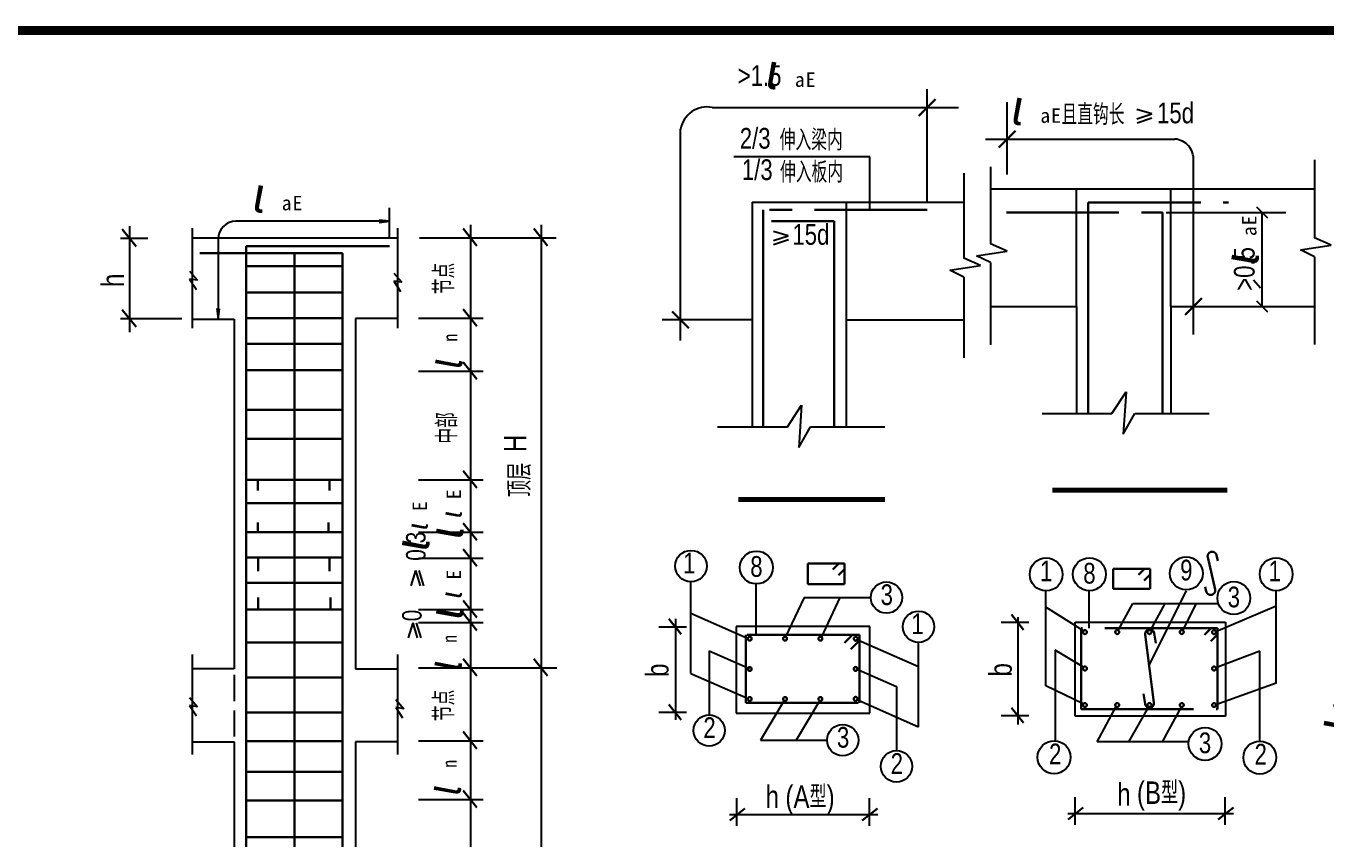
# Model space of a CAD drawing. Extents: x 299218 to 746073, y -331171 to -40619.
# Drawn here: x 425799 to 440238, y -99896 to -90872 of the extents above; entities that cross this region are included whole.
import ezdxf
from ezdxf.enums import TextEntityAlignment as Align

# ---------------------------------------------------------------- set-up
doc = ezdxf.new("R2010")
doc.units = 0
doc.header["$LTSCALE"] = 1000
doc.header["$MEASUREMENT"] = 0
doc.linetypes.add('CENTER', pattern=[2, 1.25, -0.25, 0.25, -0.25])
doc.layers.add('1', color=1, linetype='CENTER', lineweight=30)
for name, color, linetype in [('2', 7, 'Continuous'), ('3', 3, 'Continuous'), ('DIM_SYMB', 3, 'Continuous'), ('LP2', 2, 'Continuous'), ('PDIM', 3, 'Continuous'), ('PUB_DIM', 3, 'Continuous'), ('PUB_TITLE', 4, 'Continuous'), ('ZB2', 3, 'Continuous')]:
    doc.layers.add(name, color=color, linetype=linetype)
doc.styles.add('-宋体', font='', dxfattribs={"width": 0.8})
doc.styles.add('GS_Rein', font='GS_TXT.shx', dxfattribs={"width": 0.7, "bigfont": 'GS_HZTXT.shx'})
doc.styles.add('WMF-宋体0', font='')
doc.styles.get('-宋体').set_extended_font_data('SimSun')
doc.styles.get('WMF-宋体0').set_extended_font_data('SimSun')

# ---------------------------------------------------------------- blocks, each defined once
blk = doc.blocks.new('AA')
for p, q in [((-91, -39), (13, 52)), ((13, 52), (0, -39)), ((0, -39), (117, 39))]:
    blk.add_line(p, q)
blk = doc.blocks.new('A$C30D65830')
at = {"color": 7, "style": 'WMF-宋体0'}
for height, p in [(500, (-461, -101)), (300, (-154, -92))]:
    blk.add_text('ι', height=height, rotation=350, dxfattribs=at).set_placement(p)
blk.add_text('E', height=200, dxfattribs=at).set_placement((134, -97))
blk = doc.blocks.new('21')
at = {"color": 7, "style": 'WMF-宋体0'}
blk.add_text('ι', height=400, rotation=350, dxfattribs=at).set_placement((187212, -120479))
for s, p in [('a', (187568, -120476)), ('E', (187688, -120476))]:
    blk.add_text(s, height=160, dxfattribs=at).set_placement(p)

msp = doc.modelspace()

# ---------------------------------------------------------------- linework, layer by layer
for p, q in [((440110.2, -92358.3, -2616.3), (440110.2, -93224.8, -2616.3)), ((436214.8, -92506.5, -2616.3), (436214.8, -93450.4, -2616.3)), ((436511.6, -92433.8, -2616.3), (436511.6, -93290.7, -2616.3)), ((440295.4, -93304.1, -2616.3), (440110.2, -93224.8, -2616.3)), ((436357.9, -93422, -2616.3), (436696.8, -93369.9, -2616.3)), ((436511.6, -93498.7, -2616.3), (436357.9, -93422, -2616.3)), ((436696.8, -93369.9, -2616.3), (436511.6, -93290.7, -2616.3)), ((439956.5, -93356.1, -2616.3), (440295.4, -93304.1, -2616.3)), ((440110.2, -93432.9, -2616.3), (439956.5, -93356.1, -2616.3)), ((436061.1, -93581.8, -2616.3), (436400, -93529.7, -2616.3)), ((436400, -93529.7, -2616.3), (436214.8, -93450.4, -2616.3)), ((436511.6, -93498.7, -2616.3), (436511.6, -94409.1, -2616.3)), ((440110.2, -93432.9, -2616.3), (440110.2, -94406.2, -2616.3)), ((436214.8, -93658.5, -2616.3), (436061.1, -93581.8, -2616.3)), ((436214.8, -93658.5, -2616.3), (436214.8, -94554.4, -2616.3)), ((438515, -93986.5, -2616.3), (440110.2, -93986.5, -2616.3)), ((437861, -95174.2, -2616.3), (438018.3, -94932.8, -2616.3)), ((438018.3, -94932.8, -2616.3), (437986.8, -95404, -2616.3)), ((434255.8, -95322.4, -2616.3), (434413, -95081, -2616.3)), ((434413, -95081, -2616.3), (434381.6, -95552.2, -2616.3)), ((437084, -95174.2, -2616.3), (437861, -95174.2, -2616.3)), ((437986.8, -95404, -2616.3), (438116.5, -95174.2, -2616.3)), ((438116.5, -95174.2, -2616.3), (438942.3, -95174.2, -2616.3)), ((433478.7, -95322.4, -2616.3), (434255.8, -95322.4, -2616.3)), ((434381.6, -95552.2, -2616.3), (434511.3, -95322.4, -2616.3)), ((434511.3, -95322.4, -2616.3), (435337.1, -95322.4, -2616.3))]:
    msp.add_line(p, q)
at = {"color": 0, "linetype": 'ByBlock'}
for p, q in [((438464.4, -92943.4, -2616.3), (439791.9, -92943.4, -2616.3)), ((439591.3, -93004.4, -2616.3), (439469.2, -92882.3, -2616.3)), ((439530.2, -93986.5, -2616.3), (439530.2, -92943.4, -2616.3)), ((439591.3, -94047.5, -2616.3), (439469.2, -93925.4, -2616.3))]:
    msp.add_line(p, q, dxfattribs=at)
at = {"layer": '1', "color": 6}
for p, q in [((435899.5, -91683, -2616.3), (435714.5, -91868, -2616.3)), ((436790.9, -92034.6, -2616.3), (436605.9, -92219.6, -2616.3)), ((437596.7, -92830, -2616.3), (439155.6, -92830, -2616.3)), ((435807.9, -92911.5, -2616.3), (433985.4, -92911.5, -2616.3)), ((436687.8, -92943.4, -2616.3), (438420.8, -92943.4, -2616.3)), ((426868.9, -93128.8, -12419.9), (427021.1, -93319.1, -12419.9)), ((430655.8, -93121.4, -12419.9), (430807.9, -93311.7, -12419.9)), ((431440.1, -93121.4, -12419.9), (431592.2, -93311.7, -12419.9)), ((434078.7, -93037.7, -2616.3), (434776.8, -93037.7, -2616.3)), ((438858.6, -93894, -2616.3), (438673.6, -94079, -2616.3)), ((426868.9, -94021.5, -12419.9), (427021.1, -94211.8, -12419.9)), ((430655.8, -94014.8, -12419.9), (430807.9, -94205, -12419.9)), ((432977.6, -94042.2, -2616.3), (433162.6, -94227.2, -2616.3)), ((430655.8, -94602.1, -12419.9), (430807.9, -94792.4, -12419.9)), ((430655.8, -95808.9, -12419.9), (430807.9, -95999.1, -12419.9)), ((430655.8, -96390.2, -12419.9), (430807.9, -96580.4, -12419.9)), ((430655.8, -96678.7, -12419.9), (430807.9, -96868.9, -12419.9)), ((434483.1, -96836.3, -10465.2), (434483.1, -97069.1, -10465.2)), ((434891.9, -96836.3, -10465.2), (434483.1, -96836.3, -10465.2)), ((434829.1, -96836.3, -10465.2), (434762.5, -96902.9, -10465.2)), ((434891.9, -97069.1, -10465.2), (434891.9, -96836.3, -10465.2)), ((439006.2, -97125, -5232.6), (438924.9, -96768.8, -5232.6)), ((439037, -96808.2, -5232.6), (439022.2, -96745.7, -5232.6)), ((434891.9, -96899.1, -10465.2), (434825.3, -96965.7, -10465.2)), ((437875.7, -96896.5, -5232.6), (437875.7, -97118.5, -5232.6)), ((438284.5, -96896.5, -5232.6), (437875.7, -96896.5, -5232.6)), ((438221.7, -96896.5, -5232.6), (438155.1, -96963.1, -5232.6)), ((438284.5, -96959.3, -5232.6), (438217.9, -97025.9, -5232.6)), ((438284.5, -97118.5, -5232.6), (438284.5, -96896.5, -5232.6)), ((434483.1, -97069.1, -10465.2), (434891.9, -97069.1, -10465.2)), ((437875.7, -97118.5, -5232.6), (438284.5, -97118.5, -5232.6)), ((438908.9, -97148.1, -5232.6), (438896.4, -97095.2, -5232.6)), ((430655.8, -97246.9, -12419.9), (430807.9, -97437.1, -12419.9)), ((430655.8, -97390.8, -12419.9), (430807.9, -97581.1, -12419.9)), ((432940.9, -97454, -10465.2), (433075.9, -97622.7, -10465.2)), ((436744.2, -97404.1, -5232.6), (436879.1, -97572.8, -5232.6)), ((439033.7, -97556.2, -5232.6), (437517.3, -97556.2, -5232.6)), ((437517.3, -97556.2, -5232.6), (437517.3, -98453.4, -5232.6)), ((438963.9, -97556.2, -5232.6), (438889.9, -97630.2, -5232.6)), ((439033.7, -98453.4, -5232.6), (439033.7, -97556.2, -5232.6)), ((435057.6, -97629.4, -10465.2), (433793.8, -97629.4, -10465.2)), ((433793.8, -97629.4, -10465.2), (433793.8, -98384, -10465.2)), ((434979.9, -97629.4, -10465.2), (434891.6, -97717.7, -10465.2)), ((435057.6, -97691.2, -10465.2), (434961.4, -97787.5, -10465.2)), ((435057.6, -98384, -10465.2), (435057.6, -97629.4, -10465.2)), ((439033.7, -97626, -5232.6), (438959.7, -97700, -5232.6)), ((430655.8, -97895, -12419.9), (430807.9, -98085.3, -12419.9)), ((431440.1, -97895, -12419.9), (431592.2, -98085.3, -12419.9)), ((432940.9, -98403, -10465.2), (433075.9, -98571.7, -10465.2)), ((433793.8, -98384, -10465.2), (435057.6, -98384, -10465.2)), ((436744.2, -98439.2, -5232.6), (436879.1, -98608, -5232.6)), ((437517.3, -98453.4, -5232.6), (439033.7, -98453.4, -5232.6)), ((430655.8, -98704.6, -12419.9), (430807.9, -98894.8, -12419.9)), ((430655.8, -99357.9, -12419.9), (430807.9, -99548.1, -12419.9)), ((433784.9, -99556.1, -10465.2), (433616.1, -99691, -10465.2)), ((435256.4, -99556.1, -10465.2), (435087.6, -99691, -10465.2)), ((437542.2, -99544.7, -5232.6), (437373.4, -99679.6, -5232.6)), ((439209.5, -99544.7, -5232.6), (439040.7, -99679.6, -5232.6))]:
    msp.add_line(p, q, dxfattribs=at)
at = {"layer": '1', "color": 6, "linetype": 'ByBlock'}
for p, q in [((437596.7, -92830, -2616.3), (437596.7, -95174.2, -2616.3)), ((433985.4, -92911.5, -2616.3), (433985.4, -95322.4, -2616.3)), ((438420.8, -95174.2, -2616.3), (438420.8, -92943.4, -2616.3)), ((434776.8, -93037.7, -2616.3), (434776.8, -95322.4, -2616.3)), ((429316.1, -93395, -12419.9), (427731.3, -93395, -12419.9)), ((428245.8, -93317.1, -12419.9), (428245.8, -113944.2, -12419.9)), ((429836, -93317.1, -12419.9), (428245.8, -93317.1, -12419.9)), ((428780.9, -93395, -12419.9), (428780.9, -113952.6, -12419.9)), ((429316.1, -113944.2, -12419.9), (429316.1, -93395, -12419.9)), ((428245.8, -93536.9, -12419.9), (429316.1, -93536.9, -12419.9)), ((428245.8, -93831.8, -12419.9), (429316.1, -93831.8, -12419.9)), ((428245.8, -94115.3, -12419.9), (429316.1, -94115.3, -12419.9)), ((428245.8, -94398.7, -12419.9), (429316.1, -94398.7, -12419.9)), ((428245.8, -94693.6, -12419.9), (429316.1, -94693.6, -12419.9)), ((428245.8, -95132.2, -12419.9), (429316.1, -95132.2, -12419.9)), ((428245.8, -95455.8, -12419.9), (429316.1, -95455.8, -12419.9)), ((428245.8, -95909.8, -12419.9), (429316.1, -95909.8, -12419.9)), ((428375.5, -96028.8, -12419.9), (428375.5, -95909.8, -12419.9)), ((429170.9, -96028.8, -12419.9), (429170.9, -95909.8, -12419.9)), ((428245.8, -96168.5, -12419.9), (429316.1, -96168.5, -12419.9)), ((428374.4, -96491.1, -12419.9), (428374.4, -96383.7, -12419.9)), ((429158.5, -96491.1, -12419.9), (429158.5, -96383.7, -12419.9)), ((428245.8, -96491.1, -12419.9), (429316.1, -96491.1, -12419.9)), ((428245.8, -96772.6, -12419.9), (429316.1, -96772.6, -12419.9)), ((428376.7, -96921.9), (428376.7, -96779.6)), ((429170.1, -96921.9, -12419.9), (429170.1, -96779.6, -12419.9)), ((428245.8, -97053.4, -12419.9), (429316.1, -97053.4, -12419.9)), ((428376.4, -97343.5, -12419.9), (428376.4, -97214.9, -12419.9)), ((429179.6, -97344.9, -12419.9), (429179.6, -97216.3, -12419.9)), ((428245.8, -97348.4, -12419.9), (429316.1, -97348.4, -12419.9)), ((428245.8, -97713.6, -12419.9), (429316.1, -97713.6, -12419.9)), ((428245.8, -98102.1, -12419.9), (429316.1, -98102.1, -12419.9)), ((428245.8, -98490.7, -12419.9), (429316.1, -98490.7, -12419.9)), ((428245.8, -98809.1, -12419.9), (429316.1, -98809.1, -12419.9)), ((428245.8, -99150.9, -12419.9), (429316.1, -99150.9, -12419.9)), ((428245.8, -99469.2, -12419.9), (429316.1, -99469.2, -12419.9)), ((428245.8, -99875.1, -12419.9), (429316.1, -99875.1, -12419.9))]:
    msp.add_line(p, q, dxfattribs=at)
at = {"layer": '1', "color": 6, "elevation": -5232.6}
msp.add_lwpolyline([(438346.9, -97723.2), (438330.4, -97610.8, 1), (438231.5, -97625.3), (438327.3, -98381.4, -1), (438228.4, -98395.9), (438212, -98283.5)], format="xyb", dxfattribs=at)
at = {"layer": '1', "color": 6}
for centre in [(437560.8, -97599.2, -5232.6), (437919.4, -97599.2, -5232.6), (438277.9, -97599.2, -5232.6), (438636.4, -97599.2, -5232.6), (438995, -97599.2, -5232.6), (433837.4, -97672.4, -10465.2), (434229.8, -97672.4, -10465.2), (434622.3, -97672.4, -10465.2), (435014.6, -97673, -10465.2), (433837.4, -98009.2, -10465.2), (435014, -98008.4, -10465.2), (437560.8, -98003.5, -5232.6), (438995, -98003.5, -5232.6), (433837.4, -98341.8, -10465.2), (434229.8, -98341.8, -10465.2), (434622.3, -98341.8, -10465.2), (435014, -98340.9, -10465.2), (437560.8, -98408.9, -5232.6), (437919.4, -98408.9, -5232.6), (438277.9, -98408.9, -5232.6), (438636.4, -98408.9, -5232.6), (438995, -98408.9, -5232.6)]:
    msp.add_circle(centre, 21.8, dxfattribs=at)
for centre, start, end in [((438973.6, -96757.3, -5232.6), 13.32426, 193.32426), ((438957.6, -97136.5, -5232.6), 193.32426, 13.32426)]:
    msp.add_arc(centre, 50, start, end, dxfattribs=at)
at = {"layer": '2', "color": 2, "ltscale": 15}
for p, q in [((436511.6, -92678.3, -2616.3), (440110.2, -92678.3, -2616.3)), ((437468.5, -93986.5, -2616.3), (437468.5, -92678.3, -2616.3)), ((438515, -93986.5, -2616.3), (438515, -92678.3, -2616.3)), ((433863.2, -92826.5, -2616.3), (433863.2, -95322.4, -2616.3)), ((433863.2, -92826.5, -2616.3), (436214.8, -92826.5, -2616.3)), ((434909.8, -92826.5, -2616.3), (434909.8, -94134.7, -2616.3)), ((429836, -93231, -12419.9), (429836, -92889.3, -12419.9)), ((426949.6, -93095.2, -12419.9), (426949.6, -94269.2, -12419.9)), ((427644.8, -93117.5, -12419.9), (427644.8, -94227.3, -12419.9)), ((429836, -93039.3, -12419.9), (428130.6, -93039.3, -12419.9)), ((429720.9, -93053.9, -12419.9), (429836, -93039.3, -12419.9)), ((429836, -93039.3, -12419.9), (429722.5, -93025.9, -12419.9)), ((429926, -93117.5, -12419.9), (429926, -94227.3, -12419.9)), ((430736.5, -93080.4, -12419.9), (430736.5, -113612.1, -12419.9)), ((431520.8, -93080.4, -12419.9), (431520.8, -114323.3, -12419.9)), ((427151.7, -93229.7, -12419.9), (426847.7, -93229.7, -12419.9)), ((429926, -93225.4, -12419.9), (427644.8, -93225.4, -12419.9)), ((427933.9, -93236, -12419.9), (427933.9, -94124.2, -12419.9)), ((430171.1, -93222.3, -12419.9), (431686.2, -93222.3, -12419.9)), ((436511.6, -93986.5, -2616.3), (437468.5, -93986.5, -2616.3)), ((437468.5, -93986.5, -2616.3), (437468.5, -95174.2, -2616.3)), ((438515, -93986.5, -2616.3), (438515, -95174.2, -2616.3)), ((438558.6, -93986.5, -2616.3), (439791.9, -93986.5, -2616.3)), ((427287.6, -94122.5, -12419.9), (426847.7, -94122.5, -12419.9)), ((427529.9, -94122.5, -12419.9), (427090, -94122.5, -12419.9)), ((427644.8, -94124.2, -12419.9), (428111.8, -94124.2, -12419.9)), ((427919.4, -94009.1, -12419.9), (427933.9, -94124.2, -12419.9)), ((427933.9, -94124.2, -12419.9), (427947.3, -94010.7, -12419.9)), ((428111.8, -94124.2, -12419.9), (428111.8, -98007.1, -12419.9)), ((429459, -94117.6, -12419.9), (429459, -98007.1, -12419.9)), ((429926, -94117.6, -12419.9), (429459, -94117.6, -12419.9)), ((430159.4, -94115.7, -12419.9), (430875.8, -94115.7, -12419.9)), ((434909.8, -94134.7, -2616.3), (434909.8, -95322.4, -2616.3)), ((434909.8, -94134.7, -2616.3), (436214.8, -94134.7, -2616.3)), ((430159.4, -94703, -12419.9), (430875.8, -94703, -12419.9)), ((430159.4, -95909.8, -12419.9), (430875.8, -95909.8, -12419.9)), ((430159.4, -96491.1, -12419.9), (430875.8, -96491.1, -12419.9)), ((430159.4, -96779.6, -12419.9), (430875.8, -96779.6, -12419.9)), ((430078.1, -97085.4), (430128.7, -96916.8)), ((430179.3, -97085.4), (430128.7, -96916.8)), ((430218, -97085.4), (430167.4, -96916.8)), ((433185.2, -98057.7, -10465.2), (433185.2, -97041.3, -10465.2)), ((433907.5, -97621.3, -10465.2), (433907.5, -97065.4, -10465.2)), ((437125.1, -98196.4, -5232.6), (437125.1, -97141.8, -5232.6)), ((437609.6, -97556.2, -5232.6), (437609.6, -97140.5, -5232.6)), ((438274.9, -97967.9, -5232.6), (438689.1, -97142.7, -5232.6)), ((439684.9, -98166.6, -5232.6), (439684.9, -97139.8, -5232.6)), ((434441.5, -97215.9, -10465.2), (434231.6, -97659.6, -10465.2)), ((434441.5, -97215.9, -10465.2), (435181.9, -97215.9, -10465.2)), ((434839.2, -97215.9, -10465.2), (434629.4, -97659.6, -10465.2)), ((437930.7, -97580.6, -5232.6), (438094.4, -97281.6, -5232.6)), ((438094.4, -97281.6, -5232.6), (439033.5, -97281.6, -5232.6)), ((438288.5, -97580.2, -5232.6), (438451.9, -97281.6, -5232.6)), ((438648.5, -97581.1, -5232.6), (438800.9, -97281.6, -5232.6)), ((439015.6, -97591.9, -5232.6), (439684.9, -97306.6, -5232.6)), ((430159.4, -97347.8, -12419.9), (430875.8, -97347.8, -12419.9)), ((433012.5, -97451.6, -10465.2), (433012.5, -98574.1, -10465.2)), ((433185.2, -97390, -10465.2), (433821.6, -97669.3, -10465.2)), ((436815.8, -97433.2, -5232.6), (436815.8, -98626.1, -5232.6)), ((437543.5, -97586, -5232.6), (437125.1, -97324.5, -5232.6)), ((430047.9, -97664.9), (430098.5, -97496.3)), ((430149.1, -97664.9), (430098.5, -97496.3)), ((430187.8, -97664.9), (430137.2, -97496.3)), ((430159.4, -97491.7, -12419.9), (430875.8, -97491.7, -12419.9)), ((433134.9, -97543.5, -10465.2), (432828.9, -97543.5, -10465.2)), ((435170.9, -97538.6, -10465.2), (433688.3, -97538.6, -10465.2)), ((433688.3, -97538.6, -10465.2), (433688.3, -98498, -10465.2)), ((435170.9, -98498, -10465.2), (435170.9, -97538.6, -10465.2)), ((436938.1, -97493.6, -5232.6), (436632.2, -97493.6, -5232.6)), ((437451.3, -97490.2, -5232.6), (439121.3, -97490.2, -5232.6)), ((437451.3, -98532.6, -5232.6), (437451.3, -97490.2, -5232.6)), ((439121.3, -97490.2, -5232.6), (439121.3, -98532.6, -5232.6)), ((435021, -97677.9, -10465.2), (435712.5, -97981.7, -10465.2)), ((435712.5, -98649.4, -10465.2), (435712.5, -97714.7, -10465.2)), ((427644.8, -97849, -12419.9), (427644.8, -98958.8, -12419.9)), ((429926, -97849, -12419.9), (429926, -98958.8, -12419.9)), ((433387.1, -97806.6, -10465.2), (433387.1, -98517.1, -10465.2)), ((433387.1, -97806.6, -10465.2), (433833.8, -98002.6, -10465.2)), ((437230.6, -97799.8, -5232.6), (437230.6, -98806.7, -5232.6)), ((437543.7, -97990, -5232.6), (437230.6, -97799.8, -5232.6)), ((439503.2, -97809.9, -5232.6), (439016, -97997.5, -5232.6)), ((439503.2, -98809, -5232.6), (439503.2, -97809.9, -5232.6)), ((428111.8, -98007.1, -12419.9), (427644.8, -98007.1, -12419.9)), ((429459, -98007.1, -12419.9), (429926, -98007.1, -12419.9)), ((430159.4, -97995.9, -12419.9), (431695.4, -97995.9, -12419.9)), ((435021, -98008.7, -10465.2), (435467.7, -98204.7, -10465.2)), ((428112.2, -98073.4, -12419.9), (428112.2, -98364.4, -12419.9)), ((433185.2, -98057.7, -10465.2), (433821.6, -98337, -10465.2)), ((439015.9, -98402.7, -5232.6), (439684.9, -98162.7, -5232.6)), ((435467.7, -98204.7, -10465.2), (435467.7, -98915.3, -10465.2)), ((437542.4, -98397.3, -5232.6), (437125.1, -98196.4, -5232.6)), ((428112.2, -98471.4, -12419.9), (428112.2, -98757.5, -12419.9)), ((434219.4, -98357.9, -10465.2), (433956.2, -98798.9, -10465.2)), ((434617.1, -98357.9, -10465.2), (434354, -98798.9, -10465.2)), ((435021, -98345.6, -10465.2), (435712.5, -98649.4, -10465.2)), ((437695.6, -98818.3, -5232.6), (437907.2, -98426.9, -5232.6)), ((438267.4, -98428, -5232.6), (438043.7, -98818.3, -5232.6)), ((438628.5, -98429.2, -5232.6), (438417.9, -98818.3, -5232.6)), ((433134.9, -98492.5, -10465.2), (432828.9, -98492.5, -10465.2)), ((433688.3, -98498, -10465.2), (435170.9, -98498, -10465.2)), ((436938.1, -98528.7, -5232.6), (436632.2, -98528.7, -5232.6)), ((439121.3, -98532.6, -5232.6), (437451.3, -98532.6, -5232.6)), ((427644.8, -98816, -12419.9), (428111.8, -98816, -12419.9)), ((428111.8, -98816, -12419.9), (428111.8, -102754.6, -12419.9)), ((429926, -98816, -12419.9), (429459, -98816, -12419.9)), ((429459, -98816, -12419.9), (429459, -102754.6, -12419.9)), ((430159.4, -98805.5, -12419.9), (430875.8, -98805.5, -12419.9)), ((433956.2, -98798.9, -10465.2), (434696.7, -98798.9, -10465.2)), ((438713.3, -98818.3, -5232.6), (437695.6, -98818.3, -5232.6)), ((430159.4, -99458.8, -12419.9), (430875.8, -99458.8, -12419.9)), ((433695.4, -99750, -10465.2), (433695.4, -99444, -10465.2)), ((435166.9, -99750, -10465.2), (435166.9, -99444, -10465.2)), ((437452.7, -99738.6, -5232.6), (437452.7, -99432.7, -5232.6)), ((439119.9, -99738.6, -5232.6), (439119.9, -99432.7, -5232.6)), ((435258.7, -99627.6, -10465.2), (433613.8, -99627.6, -10465.2)), ((439211.8, -99616.2, -5232.6), (437371, -99616.2, -5232.6))]:
    msp.add_line(p, q, dxfattribs=at)
for centre, radius in [((433185.2, -96867, -10465.2), 174.4), ((433911.8, -96882.5, -10465.2), 182.9), ((437129.9, -96959, -5232.6), 182.9), ((437610.8, -96957.6, -5232.6), 182.9), ((438686.9, -96948.2, -5232.6), 182.9), ((439684.9, -96956.9, -5232.6), 182.9), ((435356.3, -97215.9, -10465.2), 174.4), ((439214.6, -97221.3, -5232.6), 182.9), ((435712.5, -97540.3, -10465.2), 174.4), ((433387.1, -98691.5, -10465.2), 174.4), ((434871, -98798.9, -10465.2), 174.4), ((438894.8, -98840.2, -5232.6), 182.9), ((437218, -98989.2, -5232.6), 182.9), ((439503.2, -98991.8, -5232.6), 182.9), ((435467.7, -99089.7, -10465.2), 174.4)]:
    msp.add_circle(centre, radius, dxfattribs=at)
msp.add_arc((428130.6, -93236, -12419.9), 196.6, 90, 180, dxfattribs=at)
at = {"layer": 'DIM_SYMB', "const_width": 56}
for points in [[(437198.5, -96024.5), (439143.1, -96024.5)], [(433712.3, -96128.5), (435339.4, -96128.5)]]:
    msp.add_lwpolyline(points, dxfattribs=at)
at = {"layer": 'LP2'}
for p, q in [((438303.9, -91845.9, -2616.3), (438138.8, -91800.1, -2616.3)), ((438138.8, -91901, -2616.3), (438303.9, -91845.9, -2616.3)), ((438140, -91945.3, -2616.3), (438305, -91890.2, -2616.3)), ((434265.3, -93199.3, -2616.3), (434100.3, -93153.4, -2616.3)), ((434100.3, -93254.3, -2616.3), (434265.3, -93199.3, -2616.3)), ((434101.4, -93298.6, -2616.3), (434266.5, -93243.5, -2616.3))]:
    msp.add_line(p, q, dxfattribs=at)
at = {"layer": 'PDIM'}
for p, q in [((435172, -92323.4, -2616.3), (433659.8, -92323.4, -2616.3)), ((435172, -92911.5, -2616.3), (435172, -92323.4, -2616.3)), ((439431.3, -93691.1, -2616.3), (439510.3, -93778.8, -2616.3))]:
    msp.add_line(p, q, dxfattribs=at)
at = {"layer": 'PUB_DIM'}
for p, q in [((435807, -92826.5, -2616.3), (435807, -91572.7, -2616.3)), ((433421, -91775.5, -2616.3), (436156.1, -91775.5, -2616.3)), ((436698.4, -92519.5, -2616.3), (436698.4, -91718.4, -2616.3)), ((433070.1, -94361.5, -2616.3), (433070.1, -92015.3, -2616.3)), ((436455.1, -92127.1, -2616.3), (438559.3, -92127.1, -2616.3)), ((438766.1, -94295.9, -2616.3), (438766.1, -92333.6, -2616.3)), ((433863.2, -94134.7, -2616.3), (432866.9, -94134.7, -2616.3))]:
    msp.add_line(p, q, dxfattribs=at)
for centre, radius, start, end in [((433363.6, -92068.2, -2616.3), 298.2, 78.90367, 169.78643), ((438544.3, -92349, -2616.3), 222.4, 356.04346, 86.11921)]:
    msp.add_arc(centre, radius, start, end, dxfattribs=at)
at = {"layer": 'PUB_TITLE', "const_width": 100}
msp.add_lwpolyline([(388251.6, -130922.2), (459051.6, -130922.2), (459051.6, -90922.2), (388251.6, -90922.2)], close=True, dxfattribs=at)

# ---------------------------------------------------------------- block references
for p in [(246771, 28928.7), (249497.4, 28529.7), (241071.3, 27558.4)]:
    msp.add_blockref('21', p)
at = {"rotation": 90}
msp.add_blockref('21', (318989.6, -280772.4), dxfattribs=at)
at = {"xscale": 0.8000000000465661, "yscale": 0.8000000000465661, "zscale": 0.8000000000465661, "rotation": 90}
for p in [(430175.3, -96364.5), (430552.7, -96231.8), (430552.7, -97124.5), (440412.8, -98364.6)]:
    msp.add_blockref('A$C30D65830', p, dxfattribs=at)
at = {"layer": '2', "color": 2, "ltscale": 15, "xscale": 0.983240499976091, "yscale": 0.983240499976091, "zscale": 0.983240499976091, "rotation": 270}
for p in [(427653.5, -93682, -12419.9), (429921.4, -93703.2, -12419.9), (427653.5, -98415.6, -12419.9), (429944.1, -98436.8, -12419.9)]:
    msp.add_blockref('AA', p, dxfattribs=at)

# ---------------------------------------------------------------- texts
at = {"color": 7, "style": '-宋体', "width": 0.8}
for s, height, rotation, p in [('n', 160, 90, (430588.7, -94375.3)), ('ι', 400, 80, (430625.9, -94704.4)), ('n', 160, 90, (430580.8, -97718.5)), ('ι', 400, 80, (430619.3, -98058.2)), ('n', 160, 90, (430580.8, -99105.2)), ('ι', 400, 80, (430610.7, -99440.1))]:
    msp.add_text(s, height=height, rotation=rotation, dxfattribs=at).set_placement(p)
at = {"layer": '2', "color": 2, "ltscale": 15, "style": 'GS_Rein', "width": 0.8}
for s, height, p in [('节点', 230, (430558.2, -93674.5)), ('h', 250, (426888, -93694.6, -12419.9)), ('中部', 230, (430591.1, -95333.2, -12419.9)), ('H', 250, (431357.3, -95505.3, -12419.9)), ('顶层', 250, (431407.4, -95909.9, -12419.9)), ('0.3 ', 216.31, (430236.8, -96614.8, -12419.9)), ('0', 216.3, (430193.2, -97415.4, -12419.9)), ('b', 250, (432935.7, -98022.5, -10465.2)), ('b', 250, (436748.7, -98017.8, -5232.6)), ('节点', 230, (430558.2, -98412.8))]:
    msp.add_text(s, height=height, rotation=90, dxfattribs=at).set_placement(p, align=Align.CENTER)
for s, p in [('1', (433165.3, -96948.7, -10465.2)), ('8', (433911.8, -96986, -10465.2)), ('1', (437129.9, -97036.6, -5232.6)), ('8', (437610.8, -97061.1, -5232.6)), ('9', (438686.9, -97025.8, -5232.6)), ('1', (439669.5, -97036.8, -5232.6)), ('3', (435360.1, -97299.2, -10465.2)), ('3', (439214.6, -97324.7, -5232.6)), ('1', (435701.4, -97622, -10465.2)), ('2', (433390.9, -98774.8, -10465.2)), ('3', (434874.9, -98882.2, -10465.2)), ('3', (438894.8, -98943.6, -5232.6)), ('2', (437230.6, -99066.8, -5232.6)), ('2', (439513.5, -99069.4, -5232.6)), ('2', (435471.6, -99173, -10465.2))]:
    msp.add_text(s, height=230, dxfattribs=at).set_placement(p, align=Align.CENTER)
for s, p in [('h', (434013.4, -99551.7, -10465.2)), ('(A型)', (434234.3, -99551.7, -10465.2)), ('h', (437919.1, -99525.3, -5232.6)), ('(B型)', (438138.5, -99506.8, -10465.2))]:
    msp.add_text(s, height=250, dxfattribs=at).set_placement(p)
at = {"layer": '3', "color": 2, "style": 'GS_Rein', "width": 0.8}
for s, p in [('>1.5 ', (433704.2, -91537.2, -2616.3)), ('15d', (438361.7, -91952, -2616.3)), ('2/3', (433727.2, -92233.2, -2616.3)), ('1/3', (433750.2, -92581.8, -2616.3)), ('15d', (434311.5, -93300.3, -2616.3))]:
    msp.add_text(s, height=230, dxfattribs=at).set_placement(p)
msp.add_text('>0.5', height=230, rotation=90, dxfattribs=at).set_placement((439445.5, -93811.6, -2616.3))
at = {"layer": 'ZB2', "style": 'GS_Rein', "width": 0.8}
for s, p in [('且直钩长', (437300.1, -91970.5, -2616.3)), ('伸入梁内', (434171.3, -92253.5, -2616.3)), ('伸入板内', (434174.8, -92610.2, -2616.3))]:
    msp.add_text(s, height=230, dxfattribs=at).set_placement(p)

doc.saveas('drawing.dxf')
